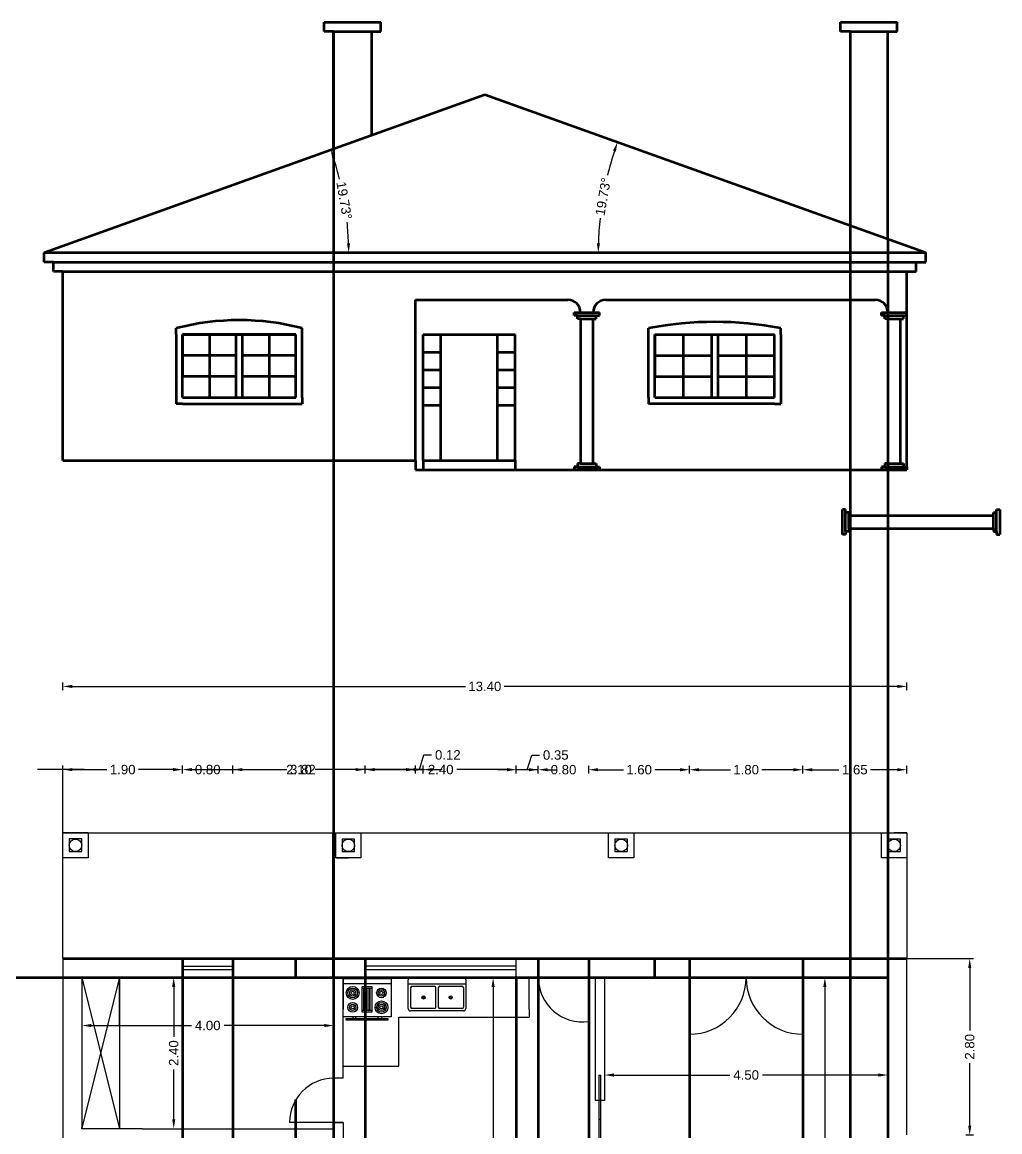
# Model space of a CAD drawing. Header units: millimetres. Extents: x 1315 to 1720, y -131 to -50.
# Drawn here: x 1541.74 to 1557.27, y -67.75 to -50.13 of the extents above; entities that cross this region are included whole.
import ezdxf

# ---------------------------------------------------------------- set-up
doc = ezdxf.new("R2010")
doc.units = ezdxf.units.MM
for name, color, linetype in [('Alçados', 50, 'Continuous'), ('cortes', 6, 'Continuous'), ('cotas', 1, 'Continuous')]:
    doc.layers.add(name, color=color, linetype=linetype)
doc.styles.get("Standard").update_dxf_attribs({"font": 'ARIALUNI.TTF', "height": 0.22})
doc.dimstyles.get("Standard").update_dxf_attribs({"dimtxt": 0.15, "dimasz": 0.15, "dimexe": 0.0625, "dimexo": 0.0625, "dimgap": 0.0625, "dimtad": 0, "dimzin": 0, "dimdsep": 46, "dimtxsty": 'Standard', "dimcen": 2.5, "dimclrd": 256, "dimclre": 256, "dimclrt": 256, "dimazin": 0, "dimtfac": 1, "dimtofl": 0, "dimtmove": 0, "dimatfit": 3, "dimfxl": 0.0625, "dimfxlon": 1, "dimtolj": 1, "dimtzin": 0, "dimlwd": -1, "dimlwe": -1, "dimarcsym": 0})

# ---------------------------------------------------------------- blocks, each defined once
blk = doc.blocks.new('*D96')
at = {"layer": 'cotas', "transparency": 16777216}
for p, q in [((1540.811, -64.997), (1540.686, -64.997)), ((1540.749, -65.147), (1540.749, -66.714)), ((1540.749, -68.797), (1540.749, -67.229)), ((1540.811, -68.947), (1540.686, -68.947))]:
    blk.add_line(p, q, dxfattribs=at)
at = {"layer": 'cotas', "lineweight": 100, "transparency": 16777216}
for points in [[(1540.724, -65.147), (1540.774, -65.147), (1540.749, -64.997)], [(1540.724, -68.797), (1540.774, -68.797), (1540.749, -68.947)]]:
    blk.add_solid(points, dxfattribs=at)
at = {"layer": 'Defpoints', "color": 0, "lineweight": 100, "transparency": 16777216}
for p in [(1542.388, -64.997), (1540.749, -68.947), (1542.388, -68.947)]:
    blk.add_point(p, dxfattribs=at)
at = {"layer": 'cotas', "transparency": 16777216, "insert": (1540.749, -66.972), "char_height": 0.15, "attachment_point": 5, "rotation": 90}
blk.add_mtext('\\A1;3.95', dxfattribs=at)
blk = doc.blocks.new('*D104')
at = {"layer": 'cotas', "transparency": 16777216}
for p, q in [((1542.388, -62.057), (1542.388, -61.932)), ((1542.538, -61.995), (1543.088, -61.995)), ((1544.138, -61.995), (1543.588, -61.995)), ((1544.288, -62.057), (1544.288, -61.932))]:
    blk.add_line(p, q, dxfattribs=at)
at = {"layer": 'cotas', "lineweight": 100, "transparency": 16777216}
for points in [[(1542.538, -61.97), (1542.538, -62.02), (1542.388, -61.995)], [(1544.138, -61.97), (1544.138, -62.02), (1544.288, -61.995)]]:
    blk.add_solid(points, dxfattribs=at)
at = {"layer": 'Defpoints', "color": 0, "lineweight": 100, "transparency": 16777216}
for p in [(1544.288, -61.995), (1542.388, -64.997), (1544.288, -64.997)]:
    blk.add_point(p, dxfattribs=at)
at = {"layer": 'cotas', "transparency": 16777216, "insert": (1543.338, -61.995), "char_height": 0.15, "attachment_point": 5}
blk.add_mtext('\\A1;1.90', dxfattribs=at)
blk = doc.blocks.new('*D105')
at = {"layer": 'cotas', "transparency": 16777216}
for p, q in [((1545.088, -62.057), (1545.088, -61.932)), ((1545.238, -61.995), (1545.879, -61.995)), ((1547.038, -61.995), (1546.396, -61.995)), ((1547.188, -62.057), (1547.188, -61.932))]:
    blk.add_line(p, q, dxfattribs=at)
at = {"layer": 'cotas', "lineweight": 100, "transparency": 16777216}
for points in [[(1545.238, -61.97), (1545.238, -62.02), (1545.088, -61.995)], [(1547.038, -61.97), (1547.038, -62.02), (1547.188, -61.995)]]:
    blk.add_solid(points, dxfattribs=at)
at = {"layer": 'Defpoints', "color": 0, "lineweight": 100, "transparency": 16777216}
for p in [(1547.188, -61.995), (1545.088, -64.997), (1547.188, -64.997)]:
    blk.add_point(p, dxfattribs=at)
at = {"layer": 'cotas', "transparency": 16777216, "insert": (1546.138, -61.995), "char_height": 0.15, "attachment_point": 5}
blk.add_mtext('\\A1;2.10', dxfattribs=at)
blk = doc.blocks.new('*D106')
at = {"layer": 'cotas', "transparency": 16777216}
for p, q in [((1547.188, -62.057), (1547.188, -61.932)), ((1547.338, -61.995), (1548.129, -61.995)), ((1549.438, -61.995), (1548.646, -61.995)), ((1549.588, -62.057), (1549.588, -61.932))]:
    blk.add_line(p, q, dxfattribs=at)
at = {"layer": 'cotas', "lineweight": 100, "transparency": 16777216}
for points in [[(1547.338, -61.97), (1547.338, -62.02), (1547.188, -61.995)], [(1549.438, -61.97), (1549.438, -62.02), (1549.588, -61.995)]]:
    blk.add_solid(points, dxfattribs=at)
at = {"layer": 'Defpoints', "color": 0, "lineweight": 100, "transparency": 16777216}
for p in [(1549.588, -61.995), (1547.188, -64.997), (1549.588, -64.997)]:
    blk.add_point(p, dxfattribs=at)
at = {"layer": 'cotas', "transparency": 16777216, "insert": (1548.388, -61.995), "char_height": 0.15, "attachment_point": 5}
blk.add_mtext('\\A1;2.40', dxfattribs=at)
blk = doc.blocks.new('*D93')
at = {"layer": 'cotas', "transparency": 16777216}
for p, q in [((1542.388, -60.736), (1542.388, -60.611)), ((1555.788, -60.736), (1555.788, -60.611)), ((1542.538, -60.674), (1548.779, -60.674)), ((1555.638, -60.674), (1549.396, -60.674))]:
    blk.add_line(p, q, dxfattribs=at)
at = {"layer": 'cotas', "lineweight": 100, "transparency": 16777216}
for points in [[(1542.538, -60.649), (1542.538, -60.699), (1542.388, -60.674)], [(1555.638, -60.649), (1555.638, -60.699), (1555.788, -60.674)]]:
    blk.add_solid(points, dxfattribs=at)
at = {"layer": 'Defpoints', "color": 0, "lineweight": 100, "transparency": 16777216}
for p in [(1542.388, -60.674), (1542.388, -64.997), (1555.788, -64.997)]:
    blk.add_point(p, dxfattribs=at)
at = {"layer": 'cotas', "transparency": 16777216, "insert": (1549.088, -60.674), "char_height": 0.15, "attachment_point": 5}
blk.add_mtext('\\A1;13.40', dxfattribs=at)
blk = doc.blocks.new('*D107')
at = {"layer": 'cotas', "transparency": 16777216}
for p, q in [((1556.725, -64.997), (1556.85, -64.997)), ((1556.788, -65.147), (1556.788, -66.138)), ((1556.788, -67.647), (1556.788, -66.655)), ((1556.725, -67.797), (1556.85, -67.797))]:
    blk.add_line(p, q, dxfattribs=at)
at = {"layer": 'cotas', "lineweight": 100, "transparency": 16777216}
for points in [[(1556.763, -65.147), (1556.813, -65.147), (1556.788, -64.997)], [(1556.763, -67.647), (1556.813, -67.647), (1556.788, -67.797)]]:
    blk.add_solid(points, dxfattribs=at)
at = {"layer": 'Defpoints', "color": 0, "lineweight": 100, "transparency": 16777216}
for p in [(1555.788, -64.997), (1555.788, -67.797), (1556.788, -67.797)]:
    blk.add_point(p, dxfattribs=at)
at = {"layer": 'cotas', "transparency": 16777216, "insert": (1556.788, -66.397), "char_height": 0.15, "attachment_point": 5, "rotation": 90}
blk.add_mtext('\\A1;2.80', dxfattribs=at)
blk = doc.blocks.new('*D119')
at = {"layer": 'cotas', "transparency": 16777216}
for p, q in [((1544.085, -65.297), (1544.21, -65.297)), ((1544.148, -65.447), (1544.148, -66.238)), ((1544.148, -67.547), (1544.148, -66.755)), ((1544.085, -67.697), (1544.21, -67.697))]:
    blk.add_line(p, q, dxfattribs=at)
at = {"layer": 'cotas', "lineweight": 100, "transparency": 16777216}
for points in [[(1544.123, -65.447), (1544.173, -65.447), (1544.148, -65.297)], [(1544.123, -67.547), (1544.173, -67.547), (1544.148, -67.697)]]:
    blk.add_solid(points, dxfattribs=at)
at = {"layer": 'Defpoints', "color": 0, "lineweight": 100, "transparency": 16777216}
for p in [(1543.288, -65.297), (1543.288, -67.697), (1544.148, -67.697)]:
    blk.add_point(p, dxfattribs=at)
at = {"layer": 'cotas', "transparency": 16777216, "insert": (1544.148, -66.497), "char_height": 0.15, "attachment_point": 5, "rotation": 90}
blk.add_mtext('\\A1;2.40', dxfattribs=at)
blk = doc.blocks.new('*D120')
at = {"layer": 'cotas', "transparency": 16777216}
for p, q in [((1542.688, -65.997), (1542.688, -66.122)), ((1542.838, -66.059), (1544.428, -66.059)), ((1546.538, -66.059), (1544.948, -66.059)), ((1546.688, -65.997), (1546.688, -66.122))]:
    blk.add_line(p, q, dxfattribs=at)
at = {"layer": 'cotas', "lineweight": 100, "transparency": 16777216}
for points in [[(1542.838, -66.034), (1542.838, -66.084), (1542.688, -66.059)], [(1546.538, -66.034), (1546.538, -66.084), (1546.688, -66.059)]]:
    blk.add_solid(points, dxfattribs=at)
at = {"layer": 'Defpoints', "color": 0, "lineweight": 100, "transparency": 16777216}
for p in [(1542.688, -65.297), (1546.688, -65.297), (1546.688, -66.059)]:
    blk.add_point(p, dxfattribs=at)
at = {"layer": 'cotas', "transparency": 16777216, "insert": (1544.688, -66.059), "char_height": 0.15, "attachment_point": 5}
blk.add_mtext('\\A1;4.00', dxfattribs=at)
blk = doc.blocks.new('*D121')
at = {"layer": 'cotas', "transparency": 16777216}
for p, q in [((1549.282, -65.297), (1549.157, -65.297)), ((1549.22, -65.447), (1549.22, -67.989)), ((1549.22, -71.047), (1549.22, -68.504)), ((1549.282, -71.197), (1549.157, -71.197))]:
    blk.add_line(p, q, dxfattribs=at)
at = {"layer": 'cotas', "lineweight": 100, "transparency": 16777216}
for points in [[(1549.195, -65.447), (1549.245, -65.447), (1549.22, -65.297)], [(1549.195, -71.047), (1549.245, -71.047), (1549.22, -71.197)]]:
    blk.add_solid(points, dxfattribs=at)
at = {"layer": 'Defpoints', "color": 0, "lineweight": 100, "transparency": 16777216}
for p in [(1549.938, -65.297), (1549.22, -71.197), (1549.938, -71.197)]:
    blk.add_point(p, dxfattribs=at)
at = {"layer": 'cotas', "transparency": 16777216, "insert": (1549.22, -68.247), "char_height": 0.15, "attachment_point": 5, "rotation": 90}
blk.add_mtext('\\A1;5.90', dxfattribs=at)
blk = doc.blocks.new('*D123')
at = {"layer": 'cotas', "transparency": 16777216}
for p, q in [((1550.988, -66.783), (1550.988, -66.908)), ((1551.138, -66.845), (1552.978, -66.845)), ((1555.338, -66.845), (1553.498, -66.845)), ((1555.488, -66.783), (1555.488, -66.908))]:
    blk.add_line(p, q, dxfattribs=at)
at = {"layer": 'cotas', "lineweight": 100, "transparency": 16777216}
for points in [[(1551.138, -66.82), (1551.138, -66.87), (1550.988, -66.845)], [(1555.338, -66.82), (1555.338, -66.87), (1555.488, -66.845)]]:
    blk.add_solid(points, dxfattribs=at)
at = {"layer": 'Defpoints', "color": 0, "lineweight": 100, "transparency": 16777216}
for p in [(1550.988, -66.274), (1555.488, -66.274), (1555.488, -66.845)]:
    blk.add_point(p, dxfattribs=at)
at = {"layer": 'cotas', "transparency": 16777216, "insert": (1553.238, -66.845), "char_height": 0.15, "attachment_point": 5}
blk.add_mtext('\\A1;4.50', dxfattribs=at)
blk = doc.blocks.new('*D124')
at = {"layer": 'cotas', "color": 0, "transparency": 16777216}
for p, q in [((1554.551, -65.297), (1554.426, -65.297)), ((1554.488, -65.447), (1554.488, -69.439)), ((1554.488, -73.947), (1554.488, -69.954)), ((1554.551, -74.097), (1554.426, -74.097))]:
    blk.add_line(p, q, dxfattribs=at)
at = {"layer": 'cotas', "color": 0, "lineweight": 100, "transparency": 16777216}
for points in [[(1554.463, -65.447), (1554.513, -65.447), (1554.488, -65.297)], [(1554.463, -73.947), (1554.513, -73.947), (1554.488, -74.097)]]:
    blk.add_solid(points, dxfattribs=at)
at = {"layer": 'Defpoints', "color": 0, "lineweight": 100, "transparency": 16777216}
for p in [(1555.488, -65.297), (1554.488, -74.097), (1555.488, -74.097)]:
    blk.add_point(p, dxfattribs=at)
at = {"layer": 'cotas', "transparency": 16777216, "insert": (1554.488, -69.697), "char_height": 0.15, "attachment_point": 5, "rotation": 90}
blk.add_mtext('\\A1;8.80', dxfattribs=at)
blk = doc.blocks.new('*D146')
at = {"layer": 'cotas', "transparency": 16777216}
for p, q in [((1554.138, -62.059), (1554.138, -61.934)), ((1554.288, -61.997), (1554.712, -61.997)), ((1555.638, -61.997), (1555.213, -61.997)), ((1555.788, -62.059), (1555.788, -61.934))]:
    blk.add_line(p, q, dxfattribs=at)
at = {"layer": 'cotas', "lineweight": 100, "transparency": 16777216}
for points in [[(1554.288, -61.972), (1554.288, -62.022), (1554.138, -61.997)], [(1555.638, -61.972), (1555.638, -62.022), (1555.788, -61.997)]]:
    blk.add_solid(points, dxfattribs=at)
at = {"layer": 'Defpoints', "color": 0, "lineweight": 100, "transparency": 16777216}
for p in [(1554.138, -61.997), (1554.138, -64.997), (1555.788, -64.997)]:
    blk.add_point(p, dxfattribs=at)
at = {"layer": 'cotas', "transparency": 16777216, "insert": (1554.963, -61.997), "char_height": 0.15, "attachment_point": 5}
blk.add_mtext('\\A1;1.65', dxfattribs=at)
blk = doc.blocks.new('*D147')
at = {"layer": 'cotas', "transparency": 16777216}
for p, q in [((1552.338, -62.059), (1552.338, -61.934)), ((1552.488, -61.997), (1552.988, -61.997)), ((1553.988, -61.997), (1553.488, -61.997)), ((1554.138, -62.059), (1554.138, -61.934))]:
    blk.add_line(p, q, dxfattribs=at)
at = {"layer": 'cotas', "lineweight": 100, "transparency": 16777216}
for points in [[(1552.488, -61.972), (1552.488, -62.022), (1552.338, -61.997)], [(1553.988, -61.972), (1553.988, -62.022), (1554.138, -61.997)]]:
    blk.add_solid(points, dxfattribs=at)
at = {"layer": 'Defpoints', "color": 0, "lineweight": 100, "transparency": 16777216}
for p in [(1552.338, -61.997), (1552.338, -64.997), (1554.138, -64.997)]:
    blk.add_point(p, dxfattribs=at)
at = {"layer": 'cotas', "transparency": 16777216, "insert": (1553.238, -61.997), "char_height": 0.15, "attachment_point": 5}
blk.add_mtext('\\A1;1.80', dxfattribs=at)
blk = doc.blocks.new('*D148')
at = {"layer": 'cotas', "transparency": 16777216}
for p, q in [((1550.738, -62.059), (1550.738, -61.934)), ((1550.888, -61.997), (1551.288, -61.997)), ((1552.188, -61.997), (1551.788, -61.997)), ((1552.338, -62.059), (1552.338, -61.934))]:
    blk.add_line(p, q, dxfattribs=at)
at = {"layer": 'cotas', "lineweight": 100, "transparency": 16777216}
for points in [[(1550.888, -61.972), (1550.888, -62.022), (1550.738, -61.997)], [(1552.188, -61.972), (1552.188, -62.022), (1552.338, -61.997)]]:
    blk.add_solid(points, dxfattribs=at)
at = {"layer": 'Defpoints', "color": 0, "lineweight": 100, "transparency": 16777216}
for p in [(1550.738, -61.997), (1550.738, -64.997), (1552.338, -64.997)]:
    blk.add_point(p, dxfattribs=at)
at = {"layer": 'cotas', "transparency": 16777216, "insert": (1551.538, -61.997), "char_height": 0.15, "attachment_point": 5}
blk.add_mtext('\\A1;1.60', dxfattribs=at)
blk = doc.blocks.new('*D149')
at = {"layer": 'cotas', "transparency": 16777216}
for p, q in [((1549.788, -61.997), (1549.638, -61.997)), ((1549.938, -62.059), (1549.938, -61.934)), ((1550.738, -62.059), (1550.738, -61.934)), ((1550.888, -61.997), (1551.038, -61.997))]:
    blk.add_line(p, q, dxfattribs=at)
at = {"layer": 'cotas', "lineweight": 100, "transparency": 16777216}
for points in [[(1549.788, -61.972), (1549.788, -62.022), (1549.938, -61.997)], [(1550.888, -61.972), (1550.888, -62.022), (1550.738, -61.997)]]:
    blk.add_solid(points, dxfattribs=at)
at = {"layer": 'Defpoints', "color": 0, "lineweight": 100, "transparency": 16777216}
for p in [(1549.938, -61.997), (1549.938, -64.997), (1550.738, -64.997)]:
    blk.add_point(p, dxfattribs=at)
at = {"layer": 'cotas', "transparency": 16777216, "insert": (1550.338, -61.997), "char_height": 0.15, "attachment_point": 5}
blk.add_mtext('\\A1;0.80', dxfattribs=at)
blk = doc.blocks.new('*D150')
at = {"layer": 'cotas', "transparency": 16777216}
for p, q in [((1549.763, -61.997), (1549.833, -61.764)), ((1549.833, -61.764), (1549.958, -61.764)), ((1549.438, -61.997), (1549.288, -61.997)), ((1549.588, -62.059), (1549.588, -61.934)), ((1549.938, -61.997), (1549.588, -61.997)), ((1549.938, -62.059), (1549.938, -61.934)), ((1550.088, -61.997), (1550.238, -61.997))]:
    blk.add_line(p, q, dxfattribs=at)
at = {"layer": 'cotas', "lineweight": 100, "transparency": 16777216}
for points in [[(1549.438, -61.972), (1549.438, -62.022), (1549.588, -61.997)], [(1550.088, -61.972), (1550.088, -62.022), (1549.938, -61.997)]]:
    blk.add_solid(points, dxfattribs=at)
at = {"layer": 'Defpoints', "color": 0, "lineweight": 100, "transparency": 16777216}
for p in [(1549.588, -61.997), (1549.588, -64.997), (1549.938, -64.997)]:
    blk.add_point(p, dxfattribs=at)
at = {"layer": 'cotas', "transparency": 16777216, "insert": (1550.215, -61.764), "char_height": 0.15, "attachment_point": 5}
blk.add_mtext('\\A1;0.35', dxfattribs=at)
blk = doc.blocks.new('*D83')
at = {"layer": 'cotas', "transparency": 16777216}
for p, q in [((1544.138, -61.995), (1543.988, -61.995)), ((1544.288, -61.995), (1544.288, -61.932)), ((1545.088, -62.057), (1545.088, -61.932)), ((1545.238, -61.995), (1545.388, -61.995))]:
    blk.add_line(p, q, dxfattribs=at)
at = {"layer": 'cotas', "lineweight": 100, "transparency": 16777216}
for points in [[(1544.138, -61.97), (1544.138, -62.02), (1544.288, -61.995)], [(1545.238, -61.97), (1545.238, -62.02), (1545.088, -61.995)]]:
    blk.add_solid(points, dxfattribs=at)
at = {"layer": 'Defpoints', "color": 0, "lineweight": 100, "transparency": 16777216}
for p in [(1544.288, -61.995), (1544.288, -61.995), (1545.088, -64.997)]:
    blk.add_point(p, dxfattribs=at)
at = {"layer": 'cotas', "transparency": 16777216, "insert": (1544.688, -61.995), "char_height": 0.15, "attachment_point": 5}
blk.add_mtext('\\A1;0.80', dxfattribs=at)
blk = doc.blocks.new('*D84')
at = {"layer": 'cotas', "transparency": 16777216}
for p, q in [((1544.288, -61.995), (1544.288, -61.932)), ((1544.438, -61.995), (1545.942, -61.995)), ((1547.959, -61.995), (1546.455, -61.995)), ((1548.109, -62.057), (1548.109, -61.932))]:
    blk.add_line(p, q, dxfattribs=at)
at = {"layer": 'cotas', "lineweight": 100, "transparency": 16777216}
for points in [[(1544.438, -61.97), (1544.438, -62.02), (1544.288, -61.995)], [(1547.959, -61.97), (1547.959, -62.02), (1548.109, -61.995)]]:
    blk.add_solid(points, dxfattribs=at)
at = {"layer": 'Defpoints', "color": 0, "lineweight": 100, "transparency": 16777216}
for p in [(1544.288, -61.995), (1548.109, -61.995), (1548.109, -85.147)]:
    blk.add_point(p, dxfattribs=at)
at = {"layer": 'cotas', "transparency": 16777216, "insert": (1546.199, -61.995), "char_height": 0.15, "attachment_point": 5}
blk.add_mtext('\\A1;3.82', dxfattribs=at)
blk = doc.blocks.new('*D85')
at = {"layer": 'cotas', "transparency": 16777216}
for p, q in [((1548.049, -61.995), (1548.119, -61.762)), ((1548.119, -61.762), (1548.244, -61.762)), ((1547.839, -61.995), (1547.689, -61.995)), ((1547.989, -62.057), (1547.989, -61.932)), ((1548.109, -61.995), (1547.989, -61.995)), ((1548.109, -62.057), (1548.109, -61.932)), ((1548.259, -61.995), (1548.409, -61.995))]:
    blk.add_line(p, q, dxfattribs=at)
at = {"layer": 'cotas', "lineweight": 100, "transparency": 16777216}
for points in [[(1547.839, -61.97), (1547.839, -62.02), (1547.989, -61.995)], [(1548.259, -61.97), (1548.259, -62.02), (1548.109, -61.995)]]:
    blk.add_solid(points, dxfattribs=at)
at = {"layer": 'Defpoints', "color": 0, "lineweight": 100, "transparency": 16777216}
for p in [(1547.989, -61.995), (1547.989, -85.147), (1548.109, -85.147)]:
    blk.add_point(p, dxfattribs=at)
at = {"layer": 'cotas', "transparency": 16777216, "insert": (1548.501, -61.762), "char_height": 0.15, "attachment_point": 5}
blk.add_mtext('\\A1;0.12', dxfattribs=at)
blk = doc.blocks.new('*D86')
at = {"layer": 'cotas', "transparency": 16777216}
for p, q in [((1548.049, -61.995), (1548.119, -61.762)), ((1548.119, -61.762), (1548.244, -61.762)), ((1547.839, -61.995), (1547.689, -61.995)), ((1547.989, -62.057), (1547.989, -61.932)), ((1547.989, -61.995), (1548.109, -61.995)), ((1548.109, -62.057), (1548.109, -61.932)), ((1548.259, -61.995), (1548.409, -61.995))]:
    blk.add_line(p, q, dxfattribs=at)
at = {"layer": 'cotas', "lineweight": 100, "transparency": 16777216}
for points in [[(1547.839, -61.97), (1547.839, -62.02), (1547.989, -61.995)], [(1548.259, -61.97), (1548.259, -62.02), (1548.109, -61.995)]]:
    blk.add_solid(points, dxfattribs=at)
at = {"layer": 'Defpoints', "color": 0, "lineweight": 100, "transparency": 16777216}
for p in [(1548.109, -61.995), (1547.989, -85.147), (1548.109, -85.147)]:
    blk.add_point(p, dxfattribs=at)
at = {"layer": 'cotas', "transparency": 16777216, "insert": (1548.501, -61.762), "char_height": 0.15, "attachment_point": 5}
blk.add_mtext('\\A1;0.12', dxfattribs=at)
blk = doc.blocks.new('*D87')
at = {"layer": 'cotas', "transparency": 16777216}
for p, q in [((1548.049, -61.995), (1548.119, -61.762)), ((1548.119, -61.762), (1548.244, -61.762)), ((1547.839, -61.995), (1547.689, -61.995)), ((1547.989, -62.057), (1547.989, -61.932)), ((1548.109, -61.995), (1547.989, -61.995)), ((1548.109, -62.057), (1548.109, -61.932)), ((1548.259, -61.995), (1548.409, -61.995))]:
    blk.add_line(p, q, dxfattribs=at)
at = {"layer": 'cotas', "lineweight": 100, "transparency": 16777216}
for points in [[(1547.839, -61.97), (1547.839, -62.02), (1547.989, -61.995)], [(1548.259, -61.97), (1548.259, -62.02), (1548.109, -61.995)]]:
    blk.add_solid(points, dxfattribs=at)
at = {"layer": 'Defpoints', "color": 0, "lineweight": 100, "transparency": 16777216}
for p in [(1547.989, -61.995), (1547.989, -85.147), (1548.109, -85.147)]:
    blk.add_point(p, dxfattribs=at)
at = {"layer": 'cotas', "transparency": 16777216, "insert": (1548.501, -61.762), "char_height": 0.15, "attachment_point": 5}
blk.add_mtext('\\A1;0.12', dxfattribs=at)
blk = doc.blocks.new('*D88')
at = {"layer": 'cotas', "transparency": 16777216}
for p, q in [((1548.049, -61.995), (1548.119, -61.762)), ((1548.119, -61.762), (1548.244, -61.762)), ((1547.839, -61.995), (1547.689, -61.995)), ((1547.989, -62.057), (1547.989, -61.932)), ((1547.989, -61.995), (1548.109, -61.995)), ((1548.109, -62.057), (1548.109, -61.932)), ((1548.259, -61.995), (1548.409, -61.995))]:
    blk.add_line(p, q, dxfattribs=at)
at = {"layer": 'cotas', "lineweight": 100, "transparency": 16777216}
for points in [[(1547.839, -61.97), (1547.839, -62.02), (1547.989, -61.995)], [(1548.259, -61.97), (1548.259, -62.02), (1548.109, -61.995)]]:
    blk.add_solid(points, dxfattribs=at)
at = {"layer": 'Defpoints', "color": 0, "lineweight": 100, "transparency": 16777216}
for p in [(1548.109, -61.995), (1547.989, -85.147), (1548.109, -85.147)]:
    blk.add_point(p, dxfattribs=at)
at = {"layer": 'cotas', "transparency": 16777216, "insert": (1548.501, -61.762), "char_height": 0.15, "attachment_point": 5}
blk.add_mtext('\\A1;0.12', dxfattribs=at)
blk = doc.blocks.new('*D89')
at = {"layer": 'cotas', "transparency": 16777216}
for p, q in [((1548.049, -61.995), (1548.119, -61.762)), ((1548.119, -61.762), (1548.244, -61.762)), ((1547.839, -61.995), (1547.689, -61.995)), ((1547.989, -62.057), (1547.989, -61.932)), ((1548.109, -61.995), (1547.989, -61.995)), ((1548.109, -62.057), (1548.109, -61.932)), ((1548.259, -61.995), (1548.409, -61.995))]:
    blk.add_line(p, q, dxfattribs=at)
at = {"layer": 'cotas', "lineweight": 100, "transparency": 16777216}
for points in [[(1547.839, -61.97), (1547.839, -62.02), (1547.989, -61.995)], [(1548.259, -61.97), (1548.259, -62.02), (1548.109, -61.995)]]:
    blk.add_solid(points, dxfattribs=at)
at = {"layer": 'Defpoints', "color": 0, "lineweight": 100, "transparency": 16777216}
for p in [(1547.989, -61.995), (1547.989, -85.147), (1548.109, -85.147)]:
    blk.add_point(p, dxfattribs=at)
at = {"layer": 'cotas', "transparency": 16777216, "insert": (1548.501, -61.762), "char_height": 0.15, "attachment_point": 5}
blk.add_mtext('\\A1;0.12', dxfattribs=at)
blk = doc.blocks.new('*D90')
at = {"layer": 'cotas', "transparency": 16777216}
for p, q in [((1548.049, -61.995), (1548.119, -61.762)), ((1548.119, -61.762), (1548.244, -61.762)), ((1547.839, -61.995), (1547.689, -61.995)), ((1547.989, -62.057), (1547.989, -61.932)), ((1547.989, -61.995), (1548.109, -61.995)), ((1548.109, -62.057), (1548.109, -61.932)), ((1548.259, -61.995), (1548.409, -61.995))]:
    blk.add_line(p, q, dxfattribs=at)
at = {"layer": 'cotas', "lineweight": 100, "transparency": 16777216}
for points in [[(1547.839, -61.97), (1547.839, -62.02), (1547.989, -61.995)], [(1548.259, -61.97), (1548.259, -62.02), (1548.109, -61.995)]]:
    blk.add_solid(points, dxfattribs=at)
at = {"layer": 'Defpoints', "color": 0, "lineweight": 100, "transparency": 16777216}
for p in [(1548.109, -61.995), (1547.989, -85.147), (1548.109, -85.147)]:
    blk.add_point(p, dxfattribs=at)
at = {"layer": 'cotas', "transparency": 16777216, "insert": (1548.501, -61.762), "char_height": 0.15, "attachment_point": 5}
blk.add_mtext('\\A1;0.12', dxfattribs=at)
blk = doc.blocks.new('*D156')
at = {"layer": 'Alçados', "ltscale": 0.05, "transparency": 16777216}
for start, end in [(161.9266, 166.2973), (173.9763, 178.347)]:
    blk.add_arc((1556.089, -53.786), 5.2, start, end, dxfattribs=at)
at = {"layer": 'Alçados', "lineweight": 100, "ltscale": 0.05, "transparency": 16777216}
for points in [[(1551.123, -52.165), (1551.17, -52.181), (1551.195, -52.031)], [(1550.917, -53.637), (1550.867, -53.636), (1550.89, -53.786)]]:
    blk.add_solid(points, dxfattribs=at)
at = {"layer": 'Defpoints', "color": 0, "lineweight": 100, "ltscale": 0.05, "transparency": 16777216}
for p in [(1549.089, -51.276), (1551.026, -52.603), (1542.089, -53.786), (1556.089, -53.786), (1556.089, -53.786)]:
    blk.add_point(p, dxfattribs=at)
at = {"layer": 'Alçados', "lineweight": 100, "ltscale": 0.05, "transparency": 16777216, "insert": (1550.967, -52.896), "char_height": 0.15, "attachment_point": 5, "rotation": 80.1368}
blk.add_mtext('\\A1;19.73°', dxfattribs=at)
blk = doc.blocks.new('*D157')
at = {"layer": 'Alçados', "ltscale": 0.05, "transparency": 16777216}
for start, end in [(13.9907, 17.9497), (1.7767, 5.7357)]:
    blk.add_arc((1542.089, -53.786), 4.837, start, end, dxfattribs=at)
at = {"layer": 'Alçados', "lineweight": 100, "ltscale": 0.05, "transparency": 16777216}
for points in [[(1546.668, -52.304), (1546.715, -52.287), (1546.643, -52.154)], [(1546.949, -53.636), (1546.899, -53.637), (1546.927, -53.786)]]:
    blk.add_solid(points, dxfattribs=at)
at = {"layer": 'Defpoints', "color": 0, "lineweight": 100, "ltscale": 0.05, "transparency": 16777216}
for p in [(1549.089, -51.276), (1546.895, -53.232), (1542.089, -53.786), (1542.089, -53.786), (1556.089, -53.786)]:
    blk.add_point(p, dxfattribs=at)
at = {"layer": 'Alçados', "lineweight": 100, "ltscale": 0.05, "transparency": 16777216, "insert": (1546.855, -52.958), "char_height": 0.15, "attachment_point": 5, "rotation": 279.8632}
blk.add_mtext('\\A1;19.73°', dxfattribs=at)

msp = doc.modelspace()

# ---------------------------------------------------------------- hatches: boundary and pattern name
at = {"layer": 'Alçados', "lineweight": 100, "ltscale": 0.05}
h = msp.add_hatch(dxfattribs=at)
h.set_pattern_fill('AR-BRSTD', color=256)
h.paths.add_polyline_path([(1549.169, -55.506, 0.840914), (1548.509, -55.506), (1548.509, -56.206), (1549.169, -56.206)])

# ---------------------------------------------------------------- linework, layer by layer
at = {"color": 3}
for p, q in [((1542.388, -62.997), (1542.588, -62.997)), ((1542.388, -64.997), (1542.388, -62.997)), ((1542.388, -62.997), (1555.788, -62.997)), ((1555.788, -62.997), (1555.588, -62.997)), ((1555.788, -62.997), (1555.788, -63.411)), ((1555.788, -62.997), (1555.788, -63.197)), ((1555.788, -62.997), (1555.788, -64.997)), ((1546.721, -63.395), (1546.921, -63.395)), ((1544.288, -64.997), (1542.388, -64.997)), ((1542.388, -64.997), (1542.388, -68.947)), ((1544.288, -65.297), (1544.288, -64.997)), ((1544.288, -64.997), (1545.088, -64.997)), ((1547.188, -64.997), (1545.088, -64.997)), ((1545.088, -64.997), (1545.088, -65.297)), ((1549.588, -64.997), (1547.188, -64.997)), ((1547.188, -65.297), (1547.188, -64.997)), ((1549.588, -65.297), (1549.588, -64.997)), ((1549.588, -64.997), (1549.938, -64.997)), ((1549.938, -64.997), (1549.938, -65.297)), ((1552.338, -64.997), (1550.738, -64.997)), ((1550.738, -64.997), (1550.738, -65.297)), ((1552.338, -64.997), (1552.338, -65.297)), ((1555.788, -64.997), (1554.138, -64.997)), ((1554.138, -64.997), (1554.138, -65.297)), ((1555.788, -67.797), (1555.788, -64.997)), ((1544.288, -65.117), (1545.088, -65.117)), ((1545.088, -65.177), (1544.288, -65.177)), ((1549.588, -65.117), (1547.188, -65.117)), ((1549.588, -65.177), (1547.188, -65.177)), ((1542.688, -65.297), (1542.688, -67.426)), ((1542.688, -65.297), (1544.288, -65.297)), ((1542.688, -65.297), (1543.288, -67.697)), ((1543.288, -65.297), (1542.688, -67.686)), ((1543.288, -66.048), (1543.288, -65.297)), ((1543.288, -65.297), (1543.288, -67.697)), ((1545.088, -65.297), (1544.288, -65.297)), ((1545.088, -65.297), (1546.688, -65.297)), ((1546.688, -65.297), (1546.688, -66.897)), ((1547.188, -65.297), (1546.838, -65.297)), ((1546.838, -65.297), (1546.838, -65.397)), ((1546.838, -65.297), (1546.838, -65.797)), ((1549.588, -65.297), (1547.188, -65.297)), ((1549.938, -65.297), (1549.588, -65.297)), ((1549.793, -65.797), (1549.793, -65.297)), ((1550.738, -65.297), (1550.838, -65.297)), ((1550.738, -65.297), (1550.738, -65.997)), ((1550.838, -65.297), (1550.838, -65.911)), ((1550.838, -65.297), (1550.838, -65.297)), ((1550.988, -65.302), (1550.988, -65.297)), ((1550.988, -65.297), (1552.338, -65.297)), ((1550.988, -65.302), (1550.988, -67.247)), ((1552.338, -65.297), (1552.338, -66.197)), ((1552.338, -65.297), (1552.338, -65.297)), ((1554.138, -65.297), (1555.488, -65.297)), ((1554.138, -65.297), (1554.138, -66.197)), ((1555.488, -67.797), (1555.488, -65.297)), ((1546.837, -65.389), (1547.599, -65.389)), ((1546.838, -66.897), (1546.838, -65.397)), ((1547.142, -65.465), (1547.294, -65.465)), ((1547.167, -65.821), (1547.167, -65.465)), ((1547.193, -65.465), (1547.193, -65.821)), ((1547.218, -65.821), (1547.218, -65.465)), ((1547.244, -65.465), (1547.244, -65.821)), ((1547.269, -65.821), (1547.269, -65.465)), ((1547.873, -65.397), (1548.787, -65.397)), ((1548.311, -65.765), (1548.311, -65.46)), ((1548.349, -65.46), (1548.349, -65.765)), ((1547.294, -65.821), (1547.142, -65.821)), ((1549.793, -65.797), (1549.793, -65.927)), ((1546.99, -65.922), (1546.99, -65.948)), ((1547.04, -65.948), (1547.04, -65.922)), ((1547.396, -65.948), (1547.396, -65.922)), ((1547.447, -65.922), (1547.447, -65.948)), ((1547.722, -66.705), (1547.722, -65.927)), ((1547.722, -65.927), (1549.793, -65.927)), ((1550.838, -65.911), (1550.838, -67.247)), ((1546.838, -66.705), (1547.338, -66.705)), ((1547.338, -66.705), (1547.722, -66.705)), ((1546.838, -66.897), (1546.688, -66.897)), ((1550.898, -66.847), (1550.898, -69.647)), ((1550.898, -66.847), (1550.928, -66.847)), ((1550.928, -69.647), (1550.928, -66.847)), ((1550.928, -66.847), (1550.928, -66.847)), ((1550.988, -67.247), (1550.838, -67.247)), ((1542.688, -67.426), (1542.688, -67.676)), ((1546.688, -67.597), (1545.988, -67.597)), ((1546.688, -67.697), (1546.688, -67.597)), ((1546.688, -67.597), (1546.838, -67.597)), ((1546.838, -67.597), (1546.688, -67.597)), ((1546.838, -67.597), (1546.838, -69.245)), ((1550.898, -67.547), (1550.928, -67.547)), ((1542.688, -67.697), (1542.688, -67.676)), ((1543.653, -67.697), (1542.688, -67.697)), ((1543.653, -67.697), (1546.688, -67.697))]:
    msp.add_line(p, q, dxfattribs=at)
for points in [[(1542.388, -63.395), (1542.388, -62.995), (1542.788, -62.995), (1542.788, -63.395)], [(1546.721, -63.397), (1546.721, -62.997), (1547.121, -62.997), (1547.121, -63.397)], [(1551.054, -63.397), (1551.054, -62.997), (1551.454, -62.997), (1551.454, -63.397)], [(1555.388, -63.397), (1555.388, -62.997), (1555.788, -62.997), (1555.788, -63.397)], [(1542.688, -63.295), (1542.688, -63.095), (1542.488, -63.095), (1542.488, -63.295)], [(1547.021, -63.297), (1547.021, -63.097), (1546.821, -63.097), (1546.821, -63.297)], [(1551.354, -63.297), (1551.354, -63.097), (1551.154, -63.097), (1551.154, -63.297)], [(1555.688, -63.297), (1555.688, -63.097), (1555.488, -63.097), (1555.488, -63.297)], [(1546.837, -65.922), (1546.837, -65.313), (1547.599, -65.313), (1547.599, -65.922)], [(1547.142, -65.846), (1547.142, -65.44), (1547.294, -65.44), (1547.294, -65.846)], [(1546.888, -65.973), (1546.888, -65.948), (1547.548, -65.948), (1547.548, -65.973)]]:
    msp.add_lwpolyline(points, close=True, dxfattribs=at)
for points in [[(1547.873, -65.79), (1547.873, -65.333)], [(1547.911, -65.295), (1548.749, -65.295)], [(1548.787, -65.333), (1548.787, -65.79)], [(1547.911, -65.765), (1547.911, -65.46)], [(1547.936, -65.435), (1548.285, -65.435)], [(1548.374, -65.435), (1548.724, -65.435)], [(1548.749, -65.46), (1548.749, -65.765)], [(1548.749, -65.828), (1547.911, -65.828)], [(1548.285, -65.79), (1547.936, -65.79)], [(1548.724, -65.79), (1548.374, -65.79)]]:
    msp.add_lwpolyline(points, dxfattribs=at)
for centre, radius in [((1542.588, -63.197), 0.1), ((1546.921, -63.198), 0.1), ((1551.254, -63.198), 0.1), ((1555.588, -63.198), 0.1), ((1546.99, -65.541), 0.102), ((1546.99, -65.541), 0.0762), ((1546.99, -65.541), 0.0508), ((1546.99, -65.541), 0.0254), ((1547.447, -65.541), 0.0762), ((1547.447, -65.541), 0.0508), ((1547.447, -65.541), 0.0254), ((1546.99, -65.77), 0.0762), ((1546.99, -65.77), 0.0508), ((1547.447, -65.77), 0.102), ((1547.447, -65.77), 0.0762), ((1547.447, -65.77), 0.0508), ((1548.114, -65.613), 0.0254), ((1548.114, -65.613), 0.0127), ((1548.546, -65.613), 0.0254), ((1548.546, -65.613), 0.0127), ((1546.99, -65.77), 0.0254), ((1547.447, -65.77), 0.0254)]:
    msp.add_circle(centre, radius, dxfattribs=at)
for centre, radius, start, end in [((1547.911, -65.333), 0.0381, 90, 180), ((1548.749, -65.333), 0.0381, 0, 90), ((1550.644, -65.297), 0.706, 180, 277.6281), ((1552.338, -65.297), 0.9, 270, 0), ((1554.138, -65.297), 0.9, 180, 270), ((1547.936, -65.46), 0.0254, 90, 180), ((1548.285, -65.46), 0.0254, 0, 90), ((1548.374, -65.46), 0.0254, 90, 180), ((1548.724, -65.46), 0.0254, 0, 90), ((1547.911, -65.79), 0.0381, 180, 270), ((1547.936, -65.765), 0.0254, 180, 270), ((1548.285, -65.765), 0.0254, 270, 0), ((1548.374, -65.765), 0.0254, 180, 270), ((1548.724, -65.765), 0.0254, 270, 0), ((1548.749, -65.79), 0.0381, 270, 0), ((1546.688, -67.597), 0.7, 90, 180)]:
    msp.add_arc(centre, radius, start, end, dxfattribs=at)
at = {"layer": 'Alçados', "lineweight": 100, "ltscale": 0.05}
for p, q in [((1546.538, -50.276), (1546.538, -50.126)), ((1546.538, -50.126), (1547.438, -50.126)), ((1547.438, -50.276), (1547.438, -50.126)), ((1554.738, -50.276), (1554.738, -50.126)), ((1554.738, -50.126), (1555.638, -50.126)), ((1555.638, -50.276), (1555.638, -50.126)), ((1546.688, -50.276), (1546.538, -50.276)), ((1546.688, -52.138), (1546.688, -50.276)), ((1546.688, -50.276), (1547.288, -50.276)), ((1547.288, -50.276), (1547.288, -51.276)), ((1547.288, -50.276), (1547.438, -50.276)), ((1554.888, -50.276), (1554.738, -50.276)), ((1554.888, -50.276), (1554.888, -51.276)), ((1554.888, -50.276), (1554.888, -53.355)), ((1554.888, -50.276), (1555.488, -50.276)), ((1555.488, -53.571), (1555.488, -50.276)), ((1555.488, -50.276), (1555.638, -50.276)), ((1542.089, -53.786), (1549.089, -51.276)), ((1547.288, -51.276), (1547.288, -51.922)), ((1549.089, -51.276), (1556.089, -53.786)), ((1542.089, -53.936), (1542.089, -53.786)), ((1542.089, -53.786), (1556.089, -53.786)), ((1556.089, -53.936), (1556.089, -53.786)), ((1542.239, -53.936), (1542.089, -53.936)), ((1542.239, -54.086), (1542.239, -53.936)), ((1542.239, -53.936), (1555.939, -53.936)), ((1542.389, -54.086), (1542.239, -54.086)), ((1542.389, -57.086), (1542.389, -54.086)), ((1542.389, -54.086), (1555.789, -54.086)), ((1542.389, -54.086), (1549.089, -54.086)), ((1555.789, -57.236), (1555.789, -54.086)), ((1555.789, -54.086), (1555.939, -54.086)), ((1555.939, -54.086), (1555.939, -53.936)), ((1555.939, -53.936), (1556.089, -53.936)), ((1547.989, -57.086), (1547.989, -54.536)), ((1547.989, -54.536), (1550.409, -54.536)), ((1551.009, -54.536), (1555.289, -54.536)), ((1550.509, -54.786), (1550.509, -54.736)), ((1550.509, -54.736), (1550.909, -54.736)), ((1550.559, -54.786), (1550.509, -54.786)), ((1550.559, -54.836), (1550.559, -54.786)), ((1550.559, -54.786), (1550.859, -54.786)), ((1550.859, -54.836), (1550.859, -54.786)), ((1550.859, -54.786), (1550.909, -54.786)), ((1550.909, -54.786), (1550.909, -54.736)), ((1555.389, -54.786), (1555.389, -54.736)), ((1555.389, -54.736), (1555.789, -54.736)), ((1555.439, -54.786), (1555.389, -54.786)), ((1555.439, -54.836), (1555.439, -54.786)), ((1555.439, -54.786), (1555.739, -54.786)), ((1555.739, -54.836), (1555.739, -54.786)), ((1555.739, -54.786), (1555.789, -54.786)), ((1555.789, -54.786), (1555.789, -54.736)), ((1550.609, -54.836), (1550.559, -54.836)), ((1550.609, -54.836), (1550.609, -57.136)), ((1550.609, -54.836), (1550.834, -54.836)), ((1550.809, -57.136), (1550.809, -54.836)), ((1550.809, -54.836), (1550.859, -54.836)), ((1555.489, -54.836), (1555.439, -54.836)), ((1555.489, -54.836), (1555.489, -57.136)), ((1555.489, -54.836), (1555.714, -54.836)), ((1555.689, -57.136), (1555.689, -54.836)), ((1555.689, -54.836), (1555.739, -54.836)), ((1544.189, -55.086), (1544.189, -54.986)), ((1544.189, -55.086), (1544.189, -56.186)), ((1544.289, -56.086), (1544.289, -55.086)), ((1544.289, -55.086), (1546.089, -55.086)), ((1546.089, -55.086), (1544.289, -55.086)), ((1544.289, -55.086), (1544.714, -55.086)), ((1544.289, -55.086), (1544.289, -55.416)), ((1544.714, -55.086), (1544.714, -56.086)), ((1545.139, -56.086), (1545.139, -55.086)), ((1545.239, -56.086), (1545.239, -55.086)), ((1545.664, -55.086), (1545.664, -56.086)), ((1546.089, -56.086), (1546.089, -55.086)), ((1546.189, -56.086), (1546.189, -54.986)), ((1548.109, -57.086), (1548.109, -55.086)), ((1548.109, -55.086), (1549.289, -55.086)), ((1548.389, -57.086), (1548.389, -55.086)), ((1549.289, -57.086), (1549.289, -55.086)), ((1549.289, -55.086), (1549.569, -55.086)), ((1549.569, -57.086), (1549.569, -55.086)), ((1551.689, -56.086), (1551.689, -54.986)), ((1551.789, -56.086), (1551.789, -55.086)), ((1551.789, -55.086), (1553.689, -55.086)), ((1551.789, -55.086), (1552.739, -55.086)), ((1551.789, -55.086), (1551.789, -55.42)), ((1551.789, -55.086), (1552.239, -55.086)), ((1552.239, -55.086), (1552.239, -56.086)), ((1552.689, -55.086), (1552.689, -56.086)), ((1552.789, -55.086), (1552.789, -56.086)), ((1552.789, -55.086), (1553.239, -55.086)), ((1553.239, -55.086), (1553.239, -56.086)), ((1553.689, -56.086), (1553.689, -55.086)), ((1553.789, -55.086), (1553.789, -54.986)), ((1553.789, -55.086), (1553.789, -55.186)), ((1553.789, -55.186), (1553.789, -56.186)), ((1544.289, -55.416), (1545.139, -55.416)), ((1544.289, -55.416), (1544.289, -55.749)), ((1545.239, -55.416), (1546.089, -55.416)), ((1548.109, -55.366), (1548.389, -55.366)), ((1549.289, -55.366), (1549.569, -55.366)), ((1551.789, -55.42), (1552.689, -55.42)), ((1551.789, -55.42), (1551.789, -55.753)), ((1552.789, -55.42), (1553.689, -55.42)), ((1548.109, -55.646), (1548.389, -55.646)), ((1549.289, -55.646), (1549.569, -55.646)), ((1544.289, -55.749), (1545.139, -55.749)), ((1545.239, -55.749), (1546.089, -55.749)), ((1551.789, -55.753), (1552.689, -55.753)), ((1552.789, -55.753), (1553.689, -55.753)), ((1548.109, -55.926), (1548.389, -55.926)), ((1549.289, -55.926), (1549.569, -55.926)), ((1544.289, -56.186), (1544.189, -56.186)), ((1544.289, -56.086), (1546.089, -56.086)), ((1544.289, -56.086), (1545.189, -56.086)), ((1544.289, -56.186), (1546.189, -56.186)), ((1546.189, -56.086), (1546.189, -56.186)), ((1548.109, -56.206), (1548.389, -56.206)), ((1549.289, -56.206), (1549.569, -56.206)), ((1551.689, -56.086), (1551.689, -56.186)), ((1553.689, -56.186), (1551.689, -56.186)), ((1551.789, -56.086), (1553.689, -56.086)), ((1553.689, -56.186), (1553.789, -56.186)), ((1542.389, -57.086), (1547.989, -57.086)), ((1547.989, -57.086), (1547.989, -57.236)), ((1548.109, -57.086), (1549.569, -57.086)), ((1548.109, -57.086), (1548.109, -57.236)), ((1549.569, -57.086), (1549.569, -57.236)), ((1547.989, -57.236), (1549.719, -57.236)), ((1549.719, -57.236), (1555.789, -57.236)), ((1550.559, -57.186), (1550.509, -57.186)), ((1550.509, -57.186), (1550.509, -57.236)), ((1550.909, -57.236), (1550.509, -57.236)), ((1550.609, -57.136), (1550.559, -57.136)), ((1550.559, -57.136), (1550.559, -57.186)), ((1550.559, -57.186), (1550.859, -57.186)), ((1550.609, -57.136), (1550.809, -57.136)), ((1550.809, -57.136), (1550.859, -57.136)), ((1550.859, -57.136), (1550.859, -57.186)), ((1550.859, -57.186), (1550.909, -57.186)), ((1550.909, -57.186), (1550.909, -57.236)), ((1555.439, -57.186), (1555.389, -57.186)), ((1555.389, -57.186), (1555.389, -57.236)), ((1555.789, -57.236), (1555.389, -57.236)), ((1555.489, -57.136), (1555.439, -57.136)), ((1555.439, -57.136), (1555.439, -57.186)), ((1555.439, -57.186), (1555.739, -57.186)), ((1555.489, -57.136), (1555.689, -57.136)), ((1555.689, -57.136), (1555.739, -57.136)), ((1555.739, -57.136), (1555.739, -57.186)), ((1555.739, -57.186), (1555.789, -57.186)), ((1555.789, -57.186), (1555.789, -57.236)), ((1554.816, -57.864), (1554.766, -57.864)), ((1554.766, -58.264), (1554.766, -57.864)), ((1554.816, -57.914), (1554.816, -57.864)), ((1554.866, -57.914), (1554.816, -57.914)), ((1554.816, -58.214), (1554.816, -57.914)), ((1554.866, -57.964), (1554.866, -57.914)), ((1554.866, -58.164), (1554.866, -57.939)), ((1557.166, -57.964), (1554.866, -57.964)), ((1557.166, -57.964), (1557.166, -57.914)), ((1557.166, -57.914), (1557.216, -57.914)), ((1557.166, -58.164), (1557.166, -57.964)), ((1557.216, -57.914), (1557.216, -57.864)), ((1557.216, -57.864), (1557.266, -57.864)), ((1557.216, -58.214), (1557.216, -57.914)), ((1557.266, -57.864), (1557.266, -58.264)), ((1554.816, -58.264), (1554.766, -58.264)), ((1554.866, -58.214), (1554.816, -58.214)), ((1554.816, -58.214), (1554.816, -58.264)), ((1554.866, -58.164), (1557.166, -58.164)), ((1554.866, -58.164), (1554.866, -58.214)), ((1557.166, -58.164), (1557.166, -58.214)), ((1557.166, -58.214), (1557.216, -58.214)), ((1557.216, -58.214), (1557.216, -58.264)), ((1557.216, -58.264), (1557.266, -58.264)), ((1546.688, -65.297), (1546.688, -62.997)), ((1542.388, -64.997), (1555.788, -64.997)), ((1544.288, -64.997), (1544.288, -84.147)), ((1545.088, -64.997), (1545.088, -84.147)), ((1546.089, -65.297), (1546.089, -64.997)), ((1547.188, -64.997), (1547.188, -84.147)), ((1549.938, -64.997), (1549.938, -84.147)), ((1550.738, -64.997), (1550.738, -84.147)), ((1551.789, -65.297), (1551.789, -64.997)), ((1552.338, -64.997), (1552.338, -84.147)), ((1554.138, -64.997), (1554.138, -84.147)), ((1549.588, -65.297), (1549.588, -84.147)), ((1546.089, -84.147), (1546.089, -67.233))]:
    msp.add_line(p, q, dxfattribs=at)
for centre, radius, start, end in [((1550.409, -54.736), 0.2, 0, 90), ((1551.009, -54.736), 0.2, 90, 180), ((1555.289, -54.736), 0.2, 0, 90), ((1545.189, -58.812), 3.954, 75.3508, 104.6492), ((1552.739, -60.436), 5.55, 79.0951, 100.9049)]:
    msp.add_arc(centre, radius, start, end, dxfattribs=at)
at = {"layer": 'cortes', "lineweight": 100, "ltscale": 0.05}
for p, q in [((1546.688, -50.276), (1546.688, -84.027)), ((1554.888, -53.355), (1554.888, -84.147)), ((1555.488, -53.571), (1555.488, -96.589)), ((1533.965, -65.297), (1555.488, -65.297))]:
    msp.add_line(p, q, dxfattribs=at)
at = {"layer": 'cotas'}
for p, q in [((1542.725, -61.995), (1541.986, -61.995)), ((1542.388, -62.995), (1542.388, -61.995)), ((1555.788, -64.997), (1556.788, -64.997))]:
    msp.add_line(p, q, dxfattribs=at)

# ---------------------------------------------------------------- dimensions: what is measured, and where the dimension line sits
at = {"layer": 'Alçados', "lineweight": 100, "ltscale": 0.05}
for base, line2, picture, middle in [((1551.026, -52.603), ((1549.089, -51.276), (1556.089, -53.786)), '*D156', (1550.967, -52.896)), ((1546.895, -53.232), ((1542.089, -53.786), (1549.089, -51.276)), '*D157', (1546.855, -52.958))]:
    dim = msp.add_angular_dim_2l(base=base, line1=((1542.089, -53.786), (1556.089, -53.786)), line2=line2, dimstyle='Standard', dxfattribs=at)
    dim.commit()
    dim.dimension.update_dxf_attribs({"geometry": picture, "text_midpoint": middle})
at = {"layer": 'cotas'}
for base, p1, p2, picture, middle in [((1542.388, -60.674), (1555.788, -64.997), (1542.388, -64.997), '*D93', (1549.088, -60.674)), ((1544.288, -61.995), (1542.388, -64.997), (1544.288, -64.997), '*D104', (1543.338, -61.995)), ((1547.188, -61.995), (1545.088, -64.997), (1547.188, -64.997), '*D105', (1546.138, -61.995)), ((1549.588, -61.995), (1547.188, -64.997), (1549.588, -64.997), '*D106', (1548.388, -61.995)), ((1554.138, -61.997), (1555.788, -64.997), (1554.138, -64.997), '*D146', (1554.963, -61.997)), ((1546.688, -66.059), (1542.688, -65.297), (1546.688, -65.297), '*D120', (1544.688, -66.059)), ((1555.488, -66.845), (1550.988, -66.274), (1555.488, -66.274), '*D123', (1553.238, -66.845))]:
    dim = msp.add_linear_dim(base=base, p1=p1, p2=p2, dimstyle='Standard', dxfattribs=at)
    dim.commit()
    dim.dimension.update_dxf_attribs({"geometry": picture, "text_midpoint": middle})
for base, p1, p2, picture, middle in [((1547.989, -61.995), (1548.109, -85.147), (1547.989, -85.147), '*D85', (1548.307, -61.762)), ((1548.109, -61.995), (1547.989, -85.147), (1548.109, -85.147), '*D86', (1548.307, -61.762)), ((1547.989, -61.995), (1548.109, -85.147), (1547.989, -85.147), '*D87', (1548.307, -61.762)), ((1548.109, -61.995), (1547.989, -85.147), (1548.109, -85.147), '*D88', (1548.307, -61.762)), ((1547.989, -61.995), (1548.109, -85.147), (1547.989, -85.147), '*D89', (1548.307, -61.762)), ((1548.109, -61.995), (1547.989, -85.147), (1548.109, -85.147), '*D90', (1548.307, -61.762)), ((1549.588, -61.997), (1549.938, -64.997), (1549.588, -64.997), '*D150', (1550.02, -61.764)), ((1544.288, -61.995), (1545.088, -64.997), (1544.288, -61.995), '*D83', (1544.688, -61.995)), ((1548.109, -61.995), (1544.288, -61.995), (1548.109, -85.147), '*D84', (1546.199, -61.995)), ((1549.938, -61.997), (1550.738, -64.997), (1549.938, -64.997), '*D149', (1550.338, -61.997)), ((1550.738, -61.997), (1552.338, -64.997), (1550.738, -64.997), '*D148', (1551.538, -61.997)), ((1552.338, -61.997), (1554.138, -64.997), (1552.338, -64.997), '*D147', (1553.238, -61.997))]:
    dim = msp.add_linear_dim(base=base, p1=p1, p2=p2, dimstyle='Standard', override={"dimtmove": 1}, dxfattribs=at)
    dim.commit()
    dim.dimension.update_dxf_attribs({"geometry": picture, "text_midpoint": middle})
for base, p1, p2, picture, middle in [((1540.749, -68.947), (1542.388, -64.997), (1542.388, -68.947), '*D96', (1540.749, -66.972)), ((1544.148, -67.697), (1543.288, -65.297), (1543.288, -67.697), '*D119', (1544.148, -66.497)), ((1549.22, -71.197), (1549.938, -65.297), (1549.938, -71.197), '*D121', (1549.22, -68.247))]:
    dim = msp.add_linear_dim(base=base, p1=p1, p2=p2, angle=90, dimstyle='Standard', dxfattribs=at)
    dim.commit()
    dim.dimension.update_dxf_attribs({"geometry": picture, "text_midpoint": middle})
dim = msp.add_aligned_dim(p1=(1555.788, -64.997), p2=(1555.788, -67.797), distance=1, dimstyle='Standard', dxfattribs=at)
dim.commit()
dim.dimension.update_dxf_attribs({"geometry": '*D107', "text_midpoint": (1556.788, -66.397)})
dim = msp.add_linear_dim(base=(1554.488, -74.097), p1=(1555.488, -65.297), p2=(1555.488, -74.097), angle=90, dimstyle='Standard', override={"dimclrd": 0, "dimclre": 0}, dxfattribs=at)
dim.commit()
dim.dimension.update_dxf_attribs({"geometry": '*D124', "text_midpoint": (1554.488, -69.697)})

doc.saveas('drawing.dxf')
